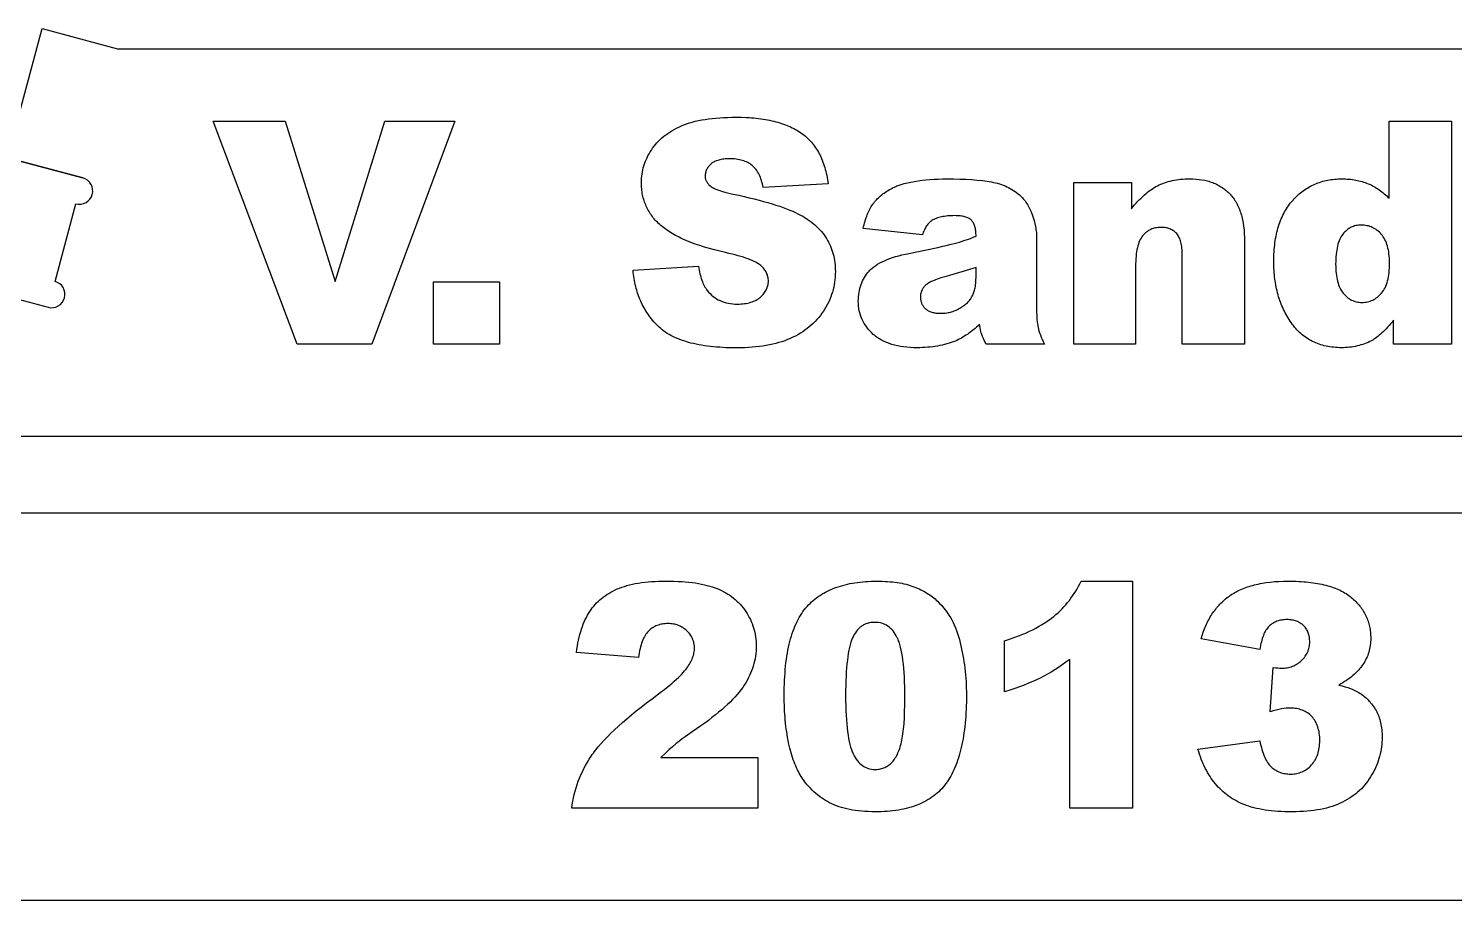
# Model space of a CAD drawing. Extents: x 6 to 1184, y 88 to 595.
# Drawn here: x 493.5 to 813.2, y 87.8 to 283.3 of the extents above; entities that cross this region are included whole.
import ezdxf

# ---------------------------------------------------------------- set-up
doc = ezdxf.new("R2010")
doc.units = 0
doc.layers.get('0').update_dxf_attribs({"linetype": 'CONTINUOUS'})

msp = doc.modelspace()

# ---------------------------------------------------------------- linework, layer by layer
for points in [[(488.76, 254.29), (505.66, 249.76), (488.76, 254.29), (496.52, 283.26), (513.42, 278.73), (977.42, 278.73), (972.51, 260.38, 1), (970.95, 254.59), (987.86, 250.06, 1), (989.41, 255.85), (995.54, 278.73), (1097.42, 278.73), (1074.13, 191.8), (954.13, 191.8), (490.13, 191.8), (473.23, 196.33), (480.99, 225.31), (497.89, 220.78, 0.414214), (501.57, 222.9, 0.414214), (499.45, 226.57), (504.11, 243.96, 0.414214), (507.78, 246.08, 0.414214), (505.66, 249.76)], [(459.9, 150.29), (476.8, 145.76), (459.9, 150.29), (467.66, 179.26), (484.57, 174.73), (948.57, 174.73), (943.65, 156.38, 1), (942.1, 150.59), (959, 146.06, 1), (960.55, 151.85), (966.68, 174.73), (1068.57, 174.73), (1045.27, 87.8), (925.27, 87.8), (461.27, 87.8), (444.37, 92.33), (452.13, 121.31), (469.04, 116.78, 0.414214), (472.71, 118.9, 0.414214), (470.59, 122.57), (475.25, 139.96, 0.414214), (478.92, 142.08, 0.414214), (476.8, 145.76)]]:
    msp.add_lwpolyline(points, format="xyb")
for points in [[(534.86, 262.53), (551.01, 262.53), (562.26, 226.55), (573.37, 262.53), (589.05, 262.53), (570.49, 212.53), (553.74, 212.53)], [(629.03, 229.07), (643.73, 229.99), (643.79, 229.55), (643.86, 229.13), (643.94, 228.71), (644.03, 228.31), (644.12, 227.92), (644.22, 227.55), (644.33, 227.19), (644.45, 226.84), (644.58, 226.5), (644.71, 226.18), (644.85, 225.88), (645, 225.58), (645.16, 225.3), (645.32, 225.03), (645.49, 224.78), (645.67, 224.54), (645.98, 224.17), (646.3, 223.83), (646.64, 223.51), (646.99, 223.21), (647.36, 222.94), (647.75, 222.69), (648.15, 222.46), (648.57, 222.26), (649, 222.08), (649.45, 221.93), (649.92, 221.8), (650.4, 221.69), (650.9, 221.61), (651.42, 221.55), (651.95, 221.51), (652.49, 221.5), (652.9, 221.51), (653.3, 221.53), (653.68, 221.56), (654.05, 221.6), (654.41, 221.65), (654.76, 221.72), (655.1, 221.8), (655.42, 221.89), (655.73, 221.99), (656.03, 222.11), (656.32, 222.24), (656.6, 222.37), (656.87, 222.53), (657.12, 222.69), (657.36, 222.87), (657.59, 223.05), (657.81, 223.25), (658.01, 223.45), (658.2, 223.65), (658.37, 223.86), (658.53, 224.07), (658.68, 224.29), (658.81, 224.51), (658.93, 224.73), (659.04, 224.96), (659.13, 225.19), (659.21, 225.42), (659.27, 225.66), (659.32, 225.9), (659.35, 226.15), (659.37, 226.4), (659.38, 226.65), (659.37, 226.89), (659.35, 227.13), (659.32, 227.37), (659.27, 227.6), (659.21, 227.83), (659.14, 228.05), (659.05, 228.27), (658.95, 228.49), (658.84, 228.71), (658.72, 228.92), (658.58, 229.13), (658.42, 229.34), (658.26, 229.54), (658.08, 229.74), (657.88, 229.94), (657.68, 230.13), (657.45, 230.32), (657.18, 230.51), (656.88, 230.7), (656.54, 230.89), (656.17, 231.07), (655.76, 231.26), (655.32, 231.44), (654.84, 231.62), (654.33, 231.8), (653.79, 231.98), (653.2, 232.16), (652.59, 232.34), (651.93, 232.51), (651.24, 232.69), (650.52, 232.86), (649.76, 233.03), (648.52, 233.32), (647.31, 233.62), (646.16, 233.94), (645.05, 234.27), (643.98, 234.6), (642.96, 234.95), (641.99, 235.32), (641.06, 235.69), (640.17, 236.08), (639.75, 236.27), (639.34, 236.47), (638.93, 236.68), (638.54, 236.88), (638.17, 237.09), (637.8, 237.3), (637.44, 237.52), (637.1, 237.73), (636.76, 237.95), (636.44, 238.18), (636.13, 238.4), (635.83, 238.63), (635.54, 238.87), (635.27, 239.1), (635, 239.34), (634.74, 239.58), (634.49, 239.83), (634.24, 240.08), (634.01, 240.33), (633.78, 240.59), (633.57, 240.86), (633.36, 241.12), (633.16, 241.39), (632.97, 241.67), (632.78, 241.95), (632.61, 242.23), (632.44, 242.52), (632.28, 242.81), (632.13, 243.11), (631.99, 243.41), (631.86, 243.71), (631.74, 244.02), (631.62, 244.33), (631.52, 244.65), (631.42, 244.97), (631.33, 245.29), (631.25, 245.62), (631.18, 245.95), (631.11, 246.29), (631.06, 246.63), (631.01, 246.97), (630.97, 247.32), (630.94, 247.67), (630.92, 248.03), (630.91, 248.39), (630.9, 248.75), (630.91, 249.23), (630.94, 249.71), (630.98, 250.18), (631.04, 250.65), (631.12, 251.12), (631.22, 251.58), (631.33, 252.04), (631.46, 252.5), (631.61, 252.95), (631.77, 253.4), (631.96, 253.85), (632.16, 254.29), (632.38, 254.73), (632.61, 255.17), (632.87, 255.6), (633.14, 256.03), (633.42, 256.46), (633.73, 256.87), (634.05, 257.27), (634.39, 257.66), (634.75, 258.03), (635.13, 258.4), (635.52, 258.75), (635.93, 259.1), (636.36, 259.43), (636.81, 259.75), (637.27, 260.05), (637.75, 260.35), (638.25, 260.64), (638.77, 260.91), (639.3, 261.17), (639.86, 261.42), (640.43, 261.66), (641.03, 261.88), (641.65, 262.09), (642.31, 262.28), (642.98, 262.46), (643.69, 262.62), (644.42, 262.76), (645.17, 262.89), (645.95, 263.01), (646.76, 263.11), (647.59, 263.19), (648.45, 263.26), (649.34, 263.32), (650.25, 263.35), (651.19, 263.38), (652.15, 263.38), (653.33, 263.37), (654.48, 263.33), (655.03, 263.3), (655.58, 263.26), (656.13, 263.21), (656.66, 263.16), (657.18, 263.1), (657.7, 263.04), (658.2, 262.96), (658.7, 262.88), (659.19, 262.8), (659.66, 262.7), (660.14, 262.6), (660.6, 262.49), (661.05, 262.38), (661.49, 262.26), (661.93, 262.13), (662.35, 261.99), (662.77, 261.85), (663.18, 261.7), (663.58, 261.54), (663.97, 261.38), (664.35, 261.21), (664.72, 261.03), (665.08, 260.85), (665.44, 260.66), (665.78, 260.46), (666.12, 260.25), (666.45, 260.04), (666.77, 259.82), (667.08, 259.59), (667.38, 259.36), (667.67, 259.11), (667.96, 258.86), (668.24, 258.6), (668.51, 258.34), (668.77, 258.06), (669.03, 257.77), (669.27, 257.48), (669.51, 257.18), (669.74, 256.87), (669.97, 256.55), (670.18, 256.23), (670.39, 255.9), (670.59, 255.55), (670.78, 255.2), (670.96, 254.84), (671.14, 254.48), (671.3, 254.1), (671.46, 253.72), (671.61, 253.33), (671.76, 252.93), (671.89, 252.52), (672.02, 252.1), (672.14, 251.68), (672.25, 251.25), (672.35, 250.81), (672.45, 250.36), (672.54, 249.9), (672.62, 249.44), (672.69, 248.96), (672.75, 248.48), (658.19, 247.63), (658.11, 248.04), (658.02, 248.44), (657.93, 248.83), (657.82, 249.2), (657.7, 249.56), (657.57, 249.9), (657.44, 250.23), (657.29, 250.54), (657.13, 250.84), (656.96, 251.13), (656.79, 251.4), (656.6, 251.66), (656.4, 251.9), (656.19, 252.13), (655.98, 252.34), (655.75, 252.54), (655.51, 252.72), (655.26, 252.9), (655, 253.06), (654.73, 253.21), (654.45, 253.35), (654.16, 253.47), (653.85, 253.59), (653.54, 253.69), (653.21, 253.78), (652.87, 253.86), (652.52, 253.92), (652.16, 253.98), (651.79, 254.02), (651.41, 254.05), (651.02, 254.07), (650.62, 254.07), (650.28, 254.07), (649.96, 254.06), (649.65, 254.03), (649.35, 254), (649.06, 253.96), (648.78, 253.91), (648.51, 253.85), (648.25, 253.79), (648.01, 253.71), (647.77, 253.63), (647.54, 253.53), (647.32, 253.43), (647.12, 253.32), (646.92, 253.2), (646.73, 253.07), (646.56, 252.93), (646.39, 252.79), (646.24, 252.64), (646.09, 252.48), (645.96, 252.33), (645.84, 252.17), (645.73, 252), (645.62, 251.84), (645.53, 251.66), (645.45, 251.49), (645.38, 251.31), (645.33, 251.13), (645.28, 250.94), (645.24, 250.75), (645.21, 250.55), (645.2, 250.35), (645.19, 250.15), (645.2, 250), (645.21, 249.86), (645.23, 249.71), (645.26, 249.57), (645.3, 249.43), (645.35, 249.29), (645.41, 249.15), (645.47, 249.02), (645.55, 248.88), (645.63, 248.75), (645.72, 248.62), (645.83, 248.49), (645.94, 248.37), (646.05, 248.24), (646.32, 248), (646.47, 247.88), (646.64, 247.76), (646.83, 247.64), (647.05, 247.52), (647.29, 247.4), (647.56, 247.28), (647.85, 247.16), (648.16, 247.05), (648.5, 246.93), (648.86, 246.82), (649.64, 246.6), (650.53, 246.38), (651.5, 246.16), (652.75, 245.89), (653.95, 245.61), (655.1, 245.34), (656.21, 245.07), (657.27, 244.79), (658.29, 244.52), (659.27, 244.24), (660.2, 243.96), (661.08, 243.69), (661.92, 243.41), (662.71, 243.13), (663.46, 242.86), (664.17, 242.58), (664.83, 242.3), (665.44, 242.02), (666.01, 241.74), (666.55, 241.46), (667.07, 241.17), (667.57, 240.87), (668.06, 240.56), (668.52, 240.24), (668.97, 239.92), (669.39, 239.58), (669.8, 239.24), (670.19, 238.89), (670.56, 238.53), (670.91, 238.16), (671.25, 237.79), (671.56, 237.4), (671.86, 237.01), (672.13, 236.61), (672.39, 236.2), (672.63, 235.78), (672.86, 235.36), (673.07, 234.93), (673.27, 234.5), (673.44, 234.06), (673.61, 233.61), (673.76, 233.16), (673.89, 232.7), (674.01, 232.23), (674.11, 231.76), (674.19, 231.28), (674.26, 230.8), (674.32, 230.31), (674.36, 229.81), (674.38, 229.31), (674.39, 228.8), (674.38, 228.2), (674.35, 227.61), (674.29, 227.02), (674.22, 226.44), (674.13, 225.87), (674.01, 225.3), (673.88, 224.74), (673.72, 224.18), (673.55, 223.63), (673.35, 223.08), (673.13, 222.54), (672.89, 222.01), (672.63, 221.48), (672.35, 220.96), (672.05, 220.44), (671.73, 219.93), (671.39, 219.43), (671.03, 218.95), (670.66, 218.48), (670.27, 218.03), (669.86, 217.59), (669.44, 217.16), (669, 216.76), (668.54, 216.36), (668.07, 215.99), (667.58, 215.63), (667.07, 215.28), (666.55, 214.95), (666.01, 214.63), (665.45, 214.33), (664.88, 214.05), (664.29, 213.78), (663.69, 213.52), (663.06, 213.28), (662.41, 213.06), (661.75, 212.86), (661.07, 212.67), (660.36, 212.5), (659.64, 212.34), (658.9, 212.2), (658.13, 212.08), (657.35, 211.97), (656.55, 211.88), (655.73, 211.81), (654.89, 211.75), (654.03, 211.71), (653.15, 211.69), (652.25, 211.68), (651.46, 211.68), (650.69, 211.7), (649.93, 211.72), (649.19, 211.76), (648.46, 211.8), (647.75, 211.85), (647.05, 211.91), (646.37, 211.99), (645.7, 212.07), (645.05, 212.16), (644.41, 212.26), (643.79, 212.37), (643.18, 212.49), (642.59, 212.62), (642.02, 212.76), (641.46, 212.91), (640.91, 213.07), (640.38, 213.23), (639.87, 213.41), (639.37, 213.6), (638.89, 213.79), (638.42, 214), (637.97, 214.22), (637.53, 214.44), (637.11, 214.68), (636.7, 214.92), (636.31, 215.18), (635.94, 215.44), (635.58, 215.71), (635.23, 216), (634.9, 216.29), (634.59, 216.59), (634.28, 216.9), (633.99, 217.21), (633.7, 217.53), (633.42, 217.86), (633.16, 218.19), (632.89, 218.53), (632.64, 218.87), (632.4, 219.21), (632.16, 219.56), (631.93, 219.92), (631.71, 220.28), (631.5, 220.65), (631.3, 221.02), (631.1, 221.4), (630.92, 221.78), (630.74, 222.17), (630.57, 222.56), (630.41, 222.96), (630.26, 223.36), (630.11, 223.77), (629.98, 224.18), (629.85, 224.6), (629.73, 225.02), (629.62, 225.45), (629.51, 225.89), (629.42, 226.33), (629.33, 226.77), (629.26, 227.22), (629.19, 227.68), (629.12, 228.14), (629.07, 228.6)], [(812.55, 262.53), (812.55, 212.53), (799.56, 212.53), (799.56, 217.89), (799.22, 217.47), (798.88, 217.07), (798.55, 216.69), (798.22, 216.32), (797.9, 215.97), (797.58, 215.64), (797.26, 215.33), (796.95, 215.03), (796.64, 214.75), (796.33, 214.49), (796.03, 214.24), (795.73, 214.02), (795.44, 213.81), (795.15, 213.62), (794.86, 213.44), (794.58, 213.28), (794.2, 213.09), (793.82, 212.91), (793.43, 212.75), (793.04, 212.6), (792.64, 212.45), (792.23, 212.33), (791.82, 212.21), (791.41, 212.11), (790.99, 212.01), (790.56, 211.93), (790.13, 211.87), (789.69, 211.81), (789.25, 211.77), (788.8, 211.74), (788.35, 211.72), (787.89, 211.71), (787.43, 211.72), (786.98, 211.74), (786.54, 211.76), (786.1, 211.8), (785.67, 211.85), (785.24, 211.91), (784.82, 211.98), (784.41, 212.06), (784.01, 212.16), (783.61, 212.26), (783.22, 212.38), (782.83, 212.5), (782.46, 212.64), (782.09, 212.79), (781.72, 212.95), (781.37, 213.12), (781.02, 213.3), (780.67, 213.49), (780.34, 213.7), (780.01, 213.91), (779.69, 214.14), (779.37, 214.37), (779.06, 214.62), (778.76, 214.88), (778.46, 215.15), (778.18, 215.43), (777.89, 215.72), (777.62, 216.02), (777.35, 216.33), (777.09, 216.66), (776.84, 216.99), (776.59, 217.34), (776.35, 217.69), (776.11, 218.05), (775.89, 218.42), (775.67, 218.79), (775.46, 219.16), (775.26, 219.54), (775.07, 219.92), (774.88, 220.31), (774.7, 220.7), (774.53, 221.09), (774.36, 221.5), (774.21, 221.9), (774.06, 222.31), (773.92, 222.73), (773.78, 223.15), (773.66, 223.57), (773.54, 224), (773.43, 224.44), (773.33, 224.88), (773.23, 225.32), (773.14, 225.77), (773.06, 226.22), (772.99, 226.68), (772.93, 227.14), (772.87, 227.61), (772.82, 228.08), (772.78, 228.56), (772.74, 229.04), (772.72, 229.53), (772.7, 230.02), (772.69, 230.52), (772.68, 231.02), (772.69, 231.58), (772.7, 232.13), (772.72, 232.67), (772.75, 233.2), (772.79, 233.73), (772.83, 234.25), (772.89, 234.75), (772.95, 235.25), (773.02, 235.75), (773.1, 236.23), (773.19, 236.71), (773.29, 237.18), (773.39, 237.64), (773.51, 238.09), (773.63, 238.53), (773.76, 238.96), (773.9, 239.39), (774.05, 239.81), (774.2, 240.22), (774.37, 240.62), (774.54, 241.01), (774.72, 241.4), (774.91, 241.78), (775.11, 242.14), (775.32, 242.5), (775.53, 242.86), (775.75, 243.2), (775.99, 243.54), (776.23, 243.86), (776.47, 244.18), (776.73, 244.49), (777, 244.8), (777.27, 245.09), (777.55, 245.37), (777.83, 245.65), (778.11, 245.92), (778.4, 246.17), (778.7, 246.42), (779, 246.66), (779.3, 246.89), (779.61, 247.1), (779.92, 247.31), (780.24, 247.51), (780.56, 247.71), (780.89, 247.89), (781.22, 248.06), (781.56, 248.22), (781.9, 248.38), (782.24, 248.52), (782.59, 248.66), (782.94, 248.78), (783.3, 248.9), (783.67, 249.01), (784.03, 249.1), (784.41, 249.19), (784.78, 249.27), (785.16, 249.34), (785.55, 249.4), (785.94, 249.45), (786.34, 249.5), (786.74, 249.53), (787.14, 249.55), (787.55, 249.57), (787.96, 249.57), (788.36, 249.57), (788.76, 249.55), (789.16, 249.53), (789.55, 249.5), (789.93, 249.46), (790.31, 249.42), (790.68, 249.36), (791.05, 249.3), (791.42, 249.23), (791.78, 249.14), (792.14, 249.06), (792.49, 248.96), (792.83, 248.85), (793.18, 248.74), (793.51, 248.61), (793.85, 248.48), (794.17, 248.34), (794.5, 248.19), (794.82, 248.03), (795.13, 247.87), (795.44, 247.69), (795.74, 247.51), (796.04, 247.32), (796.34, 247.12), (796.63, 246.91), (796.92, 246.69), (797.2, 246.46), (797.47, 246.23), (797.75, 245.99), (798.01, 245.73), (798.28, 245.47), (798.54, 245.21), (798.54, 262.53)], [(693.9, 237.02), (680.63, 238.42), (680.73, 238.85), (680.83, 239.26), (680.93, 239.67), (681.05, 240.07), (681.16, 240.45), (681.29, 240.82), (681.41, 241.18), (681.55, 241.53), (681.68, 241.86), (681.83, 242.19), (681.98, 242.5), (682.13, 242.8), (682.29, 243.09), (682.45, 243.37), (682.62, 243.64), (682.8, 243.89), (682.98, 244.14), (683.17, 244.38), (683.37, 244.62), (683.58, 244.86), (683.8, 245.09), (684.03, 245.31), (684.27, 245.54), (684.52, 245.76), (684.78, 245.97), (685.05, 246.18), (685.33, 246.39), (685.62, 246.59), (685.92, 246.79), (686.23, 246.98), (686.54, 247.17), (686.87, 247.35), (687.12, 247.48), (687.37, 247.61), (687.64, 247.73), (687.92, 247.85), (688.2, 247.97), (688.5, 248.08), (689.14, 248.29), (689.82, 248.49), (690.54, 248.67), (691.31, 248.84), (692.12, 248.99), (692.97, 249.13), (693.83, 249.25), (694.71, 249.34), (695.6, 249.43), (696.51, 249.49), (697.44, 249.53), (698.39, 249.56), (699.35, 249.57), (700.88, 249.56), (702.32, 249.53), (703.69, 249.47), (704.98, 249.4), (706.2, 249.3), (707.33, 249.18), (707.88, 249.11), (708.4, 249.04), (708.9, 248.96), (709.38, 248.87), (709.85, 248.78), (710.31, 248.67), (710.76, 248.56), (711.2, 248.43), (711.62, 248.29), (712.04, 248.13), (712.45, 247.97), (712.85, 247.79), (713.24, 247.61), (713.62, 247.41), (713.99, 247.19), (714.35, 246.97), (714.7, 246.73), (715.04, 246.49), (715.37, 246.23), (715.69, 245.96), (715.91, 245.76), (716.12, 245.55), (716.33, 245.34), (716.53, 245.11), (716.73, 244.87), (716.92, 244.62), (717.1, 244.37), (717.28, 244.1), (717.45, 243.82), (717.61, 243.54), (717.77, 243.24), (717.93, 242.93), (718.08, 242.62), (718.22, 242.29), (718.36, 241.95), (718.49, 241.61), (718.73, 240.91), (718.94, 240.22), (719.11, 239.53), (719.25, 238.86), (719.31, 238.52), (719.37, 238.19), (719.41, 237.86), (719.45, 237.53), (719.47, 237.2), (719.49, 236.88), (719.51, 236.56), (719.51, 236.24), (719.51, 220.24), (719.52, 219.62), (719.53, 219.03), (719.56, 218.48), (719.59, 217.96), (719.64, 217.48), (719.69, 217.03), (719.76, 216.61), (719.83, 216.23), (719.93, 215.86), (720.04, 215.46), (720.19, 215.03), (720.35, 214.58), (720.54, 214.11), (720.75, 213.61), (720.99, 213.08), (721.25, 212.53), (708.22, 212.53), (707.86, 213.19), (707.57, 213.76), (707.35, 214.26), (707.27, 214.47), (707.2, 214.66), (707.08, 215.08), (706.96, 215.61), (706.84, 216.23), (706.72, 216.97), (706.38, 216.64), (706.04, 216.33), (705.7, 216.03), (705.36, 215.75), (705.02, 215.47), (704.68, 215.21), (704.34, 214.95), (704, 214.71), (703.66, 214.49), (703.32, 214.27), (702.99, 214.06), (702.65, 213.87), (702.31, 213.69), (701.97, 213.52), (701.63, 213.36), (701.3, 213.21), (700.83, 213.03), (700.36, 212.86), (699.87, 212.7), (699.38, 212.56), (698.88, 212.42), (698.37, 212.3), (697.85, 212.19), (697.32, 212.09), (696.78, 212), (696.23, 211.92), (695.67, 211.86), (695.1, 211.81), (694.52, 211.77), (693.94, 211.74), (693.34, 211.72), (692.74, 211.71), (691.94, 211.72), (691.17, 211.76), (690.42, 211.82), (689.69, 211.9), (688.99, 212.01), (688.32, 212.14), (687.66, 212.29), (687.04, 212.46), (686.43, 212.66), (686.14, 212.77), (685.86, 212.89), (685.58, 213.01), (685.3, 213.13), (685.03, 213.26), (684.77, 213.4), (684.52, 213.54), (684.27, 213.69), (684.02, 213.85), (683.79, 214.01), (683.55, 214.18), (683.33, 214.35), (683.11, 214.53), (682.9, 214.71), (682.49, 215.1), (682.11, 215.49), (681.76, 215.89), (681.43, 216.3), (681.13, 216.73), (680.85, 217.16), (680.6, 217.61), (680.38, 218.07), (680.18, 218.53), (680.01, 219.01), (679.87, 219.5), (679.75, 220), (679.66, 220.51), (679.59, 221.04), (679.55, 221.57), (679.54, 222.12), (679.55, 222.63), (679.58, 223.12), (679.62, 223.61), (679.69, 224.09), (679.77, 224.55), (679.88, 225), (680, 225.45), (680.14, 225.88), (680.3, 226.29), (680.48, 226.7), (680.68, 227.1), (680.9, 227.48), (681.14, 227.85), (681.39, 228.21), (681.67, 228.56), (681.96, 228.9), (682.11, 229.07), (682.28, 229.23), (682.63, 229.55), (683.01, 229.85), (683.43, 230.15), (683.87, 230.43), (684.35, 230.71), (684.86, 230.97), (685.4, 231.22), (685.98, 231.46), (686.59, 231.7), (687.22, 231.92), (687.89, 232.13), (688.6, 232.33), (689.33, 232.51), (690.1, 232.69), (690.9, 232.86), (694.46, 233.58), (697.33, 234.19), (698.51, 234.45), (699.52, 234.68), (700.36, 234.89), (701.03, 235.06), (701.61, 235.22), (702.2, 235.4), (702.8, 235.59), (703.41, 235.79), (704.03, 236), (704.66, 236.23), (705.29, 236.46), (705.94, 236.71), (705.93, 237.03), (705.92, 237.33), (705.9, 237.62), (705.87, 237.9), (705.83, 238.16), (705.79, 238.42), (705.73, 238.66), (705.67, 238.89), (705.6, 239.11), (705.52, 239.31), (705.44, 239.5), (705.34, 239.69), (705.24, 239.86), (705.13, 240.01), (705.01, 240.16), (704.88, 240.29), (704.74, 240.42), (704.59, 240.53), (704.43, 240.64), (704.25, 240.74), (704.06, 240.83), (703.86, 240.92), (703.65, 240.99), (703.42, 241.06), (703.18, 241.12), (702.93, 241.17), (702.67, 241.22), (702.39, 241.25), (702.1, 241.28), (701.8, 241.3), (701.49, 241.31), (701.16, 241.32), (700.74, 241.31), (700.34, 241.3), (699.94, 241.28), (699.56, 241.25), (699.2, 241.21), (698.84, 241.16), (698.5, 241.11), (698.18, 241.04), (697.86, 240.97), (697.56, 240.89), (697.28, 240.8), (697, 240.7), (696.74, 240.6), (696.5, 240.48), (696.27, 240.36), (696.05, 240.23), (695.88, 240.11), (695.72, 239.99), (695.56, 239.85), (695.41, 239.71), (695.26, 239.55), (695.12, 239.38), (694.98, 239.19), (694.84, 239), (694.71, 238.79), (694.58, 238.57), (694.46, 238.34), (694.34, 238.1), (694.22, 237.85), (694.11, 237.58), (694, 237.31)], [(727.83, 248.75), (740.76, 248.75), (740.76, 242.85), (741.12, 243.3), (741.48, 243.72), (741.85, 244.14), (742.21, 244.53), (742.58, 244.91), (742.94, 245.27), (743.31, 245.62), (743.68, 245.95), (744.04, 246.27), (744.41, 246.57), (744.78, 246.85), (745.15, 247.11), (745.52, 247.36), (745.88, 247.6), (746.25, 247.82), (746.63, 248.02), (747, 248.21), (747.39, 248.38), (747.78, 248.55), (748.19, 248.7), (748.61, 248.84), (749.03, 248.96), (749.47, 249.08), (749.92, 249.18), (750.37, 249.27), (750.84, 249.35), (751.32, 249.42), (751.81, 249.47), (752.3, 249.52), (752.81, 249.55), (753.33, 249.57), (753.86, 249.57), (754.57, 249.56), (755.26, 249.52), (755.93, 249.45), (756.58, 249.36), (757.21, 249.24), (757.52, 249.17), (757.83, 249.09), (758.13, 249.01), (758.42, 248.92), (758.71, 248.82), (758.99, 248.71), (759.27, 248.6), (759.55, 248.49), (759.82, 248.36), (760.08, 248.23), (760.34, 248.09), (760.6, 247.95), (760.85, 247.8), (761.09, 247.64), (761.33, 247.48), (761.57, 247.31), (761.8, 247.13), (762.02, 246.95), (762.24, 246.76), (762.46, 246.56), (762.67, 246.35), (762.88, 246.14), (763.08, 245.93), (763.27, 245.7), (763.46, 245.47), (763.64, 245.23), (763.82, 244.98), (763.98, 244.73), (764.15, 244.47), (764.3, 244.2), (764.45, 243.92), (764.59, 243.64), (764.73, 243.35), (764.86, 243.05), (764.99, 242.74), (765.1, 242.43), (765.21, 242.11), (765.32, 241.78), (765.42, 241.45), (765.51, 241.11), (765.6, 240.76), (765.68, 240.4), (765.75, 240.04), (765.82, 239.67), (765.93, 238.9), (766.02, 238.11), (766.08, 237.29), (766.12, 236.43), (766.13, 235.55), (766.13, 212.53), (752.18, 212.53), (752.18, 232.45), (752.18, 232.87), (752.16, 233.27), (752.14, 233.66), (752.11, 234.03), (752.06, 234.39), (752.01, 234.73), (751.94, 235.05), (751.87, 235.36), (751.79, 235.66), (751.69, 235.93), (751.59, 236.2), (751.47, 236.44), (751.35, 236.67), (751.22, 236.89), (751.08, 237.09), (750.92, 237.28), (750.76, 237.45), (750.59, 237.61), (750.41, 237.76), (750.23, 237.9), (750.03, 238.02), (749.83, 238.14), (749.62, 238.24), (749.41, 238.34), (749.18, 238.42), (748.95, 238.49), (748.7, 238.55), (748.45, 238.6), (748.2, 238.64), (747.93, 238.67), (747.66, 238.69), (747.38, 238.69), (747.06, 238.68), (746.76, 238.66), (746.46, 238.62), (746.17, 238.57), (745.89, 238.5), (745.62, 238.42), (745.35, 238.33), (745.09, 238.21), (744.84, 238.09), (744.59, 237.95), (744.36, 237.79), (744.13, 237.62), (743.9, 237.43), (743.69, 237.23), (743.48, 237.01), (743.28, 236.78), (743.09, 236.53), (742.92, 236.26), (742.75, 235.96), (742.6, 235.64), (742.46, 235.29), (742.33, 234.92), (742.21, 234.53), (742.11, 234.11), (742.01, 233.67), (741.93, 233.21), (741.87, 232.72), (741.81, 232.21), (741.77, 231.67), (741.74, 231.11), (741.72, 230.53), (741.71, 229.93), (741.71, 212.53), (727.83, 212.53)], [(798.64, 230.74), (798.63, 231.27), (798.61, 231.78), (798.57, 232.27), (798.52, 232.74), (798.46, 233.2), (798.38, 233.64), (798.29, 234.06), (798.19, 234.47), (798.07, 234.86), (797.93, 235.23), (797.78, 235.58), (797.62, 235.92), (797.44, 236.24), (797.25, 236.55), (797.05, 236.83), (796.83, 237.11), (796.6, 237.36), (796.36, 237.6), (796.12, 237.82), (795.87, 238.02), (795.61, 238.21), (795.34, 238.38), (795.07, 238.54), (794.78, 238.68), (794.49, 238.8), (794.2, 238.91), (793.89, 239), (793.58, 239.07), (793.26, 239.13), (792.94, 239.17), (792.6, 239.19), (792.26, 239.2), (791.96, 239.19), (791.67, 239.17), (791.38, 239.13), (791.1, 239.08), (790.82, 239.01), (790.55, 238.92), (790.29, 238.82), (790.03, 238.7), (789.78, 238.57), (789.54, 238.42), (789.3, 238.25), (789.07, 238.07), (788.84, 237.87), (788.62, 237.66), (788.41, 237.43), (788.2, 237.19), (788, 236.93), (787.82, 236.64), (787.64, 236.34), (787.48, 236.01), (787.34, 235.67), (787.2, 235.3), (787.08, 234.91), (786.97, 234.5), (786.88, 234.06), (786.79, 233.61), (786.72, 233.13), (786.67, 232.64), (786.62, 232.12), (786.59, 231.58), (786.57, 231.02), (786.56, 230.44), (786.57, 229.89), (786.59, 229.37), (786.62, 228.86), (786.67, 228.37), (786.73, 227.9), (786.8, 227.45), (786.89, 227.01), (786.99, 226.6), (787.1, 226.2), (787.22, 225.82), (787.36, 225.46), (787.51, 225.12), (787.68, 224.8), (787.86, 224.49), (788.05, 224.21), (788.25, 223.94), (788.47, 223.69), (788.69, 223.46), (788.91, 223.24), (789.15, 223.04), (789.39, 222.85), (789.63, 222.68), (789.88, 222.53), (790.14, 222.39), (790.41, 222.27), (790.68, 222.17), (790.95, 222.08), (791.24, 222.01), (791.52, 221.95), (791.82, 221.91), (792.12, 221.88), (792.43, 221.88), (792.76, 221.88), (793.08, 221.91), (793.4, 221.95), (793.7, 222.01), (794.01, 222.08), (794.3, 222.17), (794.59, 222.27), (794.87, 222.4), (795.14, 222.54), (795.41, 222.69), (795.67, 222.86), (795.92, 223.05), (796.17, 223.25), (796.41, 223.47), (796.64, 223.71), (796.86, 223.96), (797.08, 224.23), (797.28, 224.52), (797.47, 224.83), (797.64, 225.16), (797.8, 225.51), (797.94, 225.89), (798.08, 226.28), (798.19, 226.69), (798.3, 227.13), (798.39, 227.58), (798.46, 228.06), (798.53, 228.56), (798.58, 229.07), (798.61, 229.61), (798.63, 230.17)], [(705.94, 229.72), (705.22, 229.47), (704.49, 229.22), (703.75, 228.99), (703.01, 228.76), (702.26, 228.54), (701.5, 228.32), (700.74, 228.11), (699.97, 227.91), (698.96, 227.63), (698.05, 227.35), (697.63, 227.21), (697.23, 227.07), (696.86, 226.94), (696.51, 226.8), (696.19, 226.66), (695.89, 226.52), (695.62, 226.38), (695.37, 226.24), (695.14, 226.11), (694.94, 225.97), (694.77, 225.83), (694.61, 225.7), (694.47, 225.55), (694.34, 225.41), (694.22, 225.26), (694.11, 225.11), (694, 224.96), (693.91, 224.81), (693.82, 224.65), (693.74, 224.49), (693.68, 224.33), (693.62, 224.17), (693.57, 224), (693.53, 223.84), (693.49, 223.67), (693.47, 223.49), (693.46, 223.32), (693.45, 223.14), (693.46, 222.94), (693.47, 222.74), (693.49, 222.55), (693.52, 222.36), (693.57, 222.17), (693.61, 221.99), (693.67, 221.82), (693.74, 221.65), (693.81, 221.49), (693.9, 221.33), (693.99, 221.17), (694.1, 221.02), (694.21, 220.87), (694.33, 220.73), (694.46, 220.59), (694.6, 220.46), (694.74, 220.34), (694.9, 220.22), (695.06, 220.11), (695.23, 220.01), (695.42, 219.91), (695.6, 219.83), (695.8, 219.75), (696.01, 219.68), (696.22, 219.62), (696.44, 219.57), (696.67, 219.52), (696.91, 219.49), (697.16, 219.46), (697.42, 219.44), (697.68, 219.43), (697.96, 219.42), (698.24, 219.43), (698.53, 219.44), (698.81, 219.46), (699.09, 219.49), (699.37, 219.53), (699.65, 219.58), (699.92, 219.64), (700.19, 219.7), (700.46, 219.78), (700.73, 219.86), (700.99, 219.95), (701.25, 220.05), (701.51, 220.16), (701.77, 220.28), (702.02, 220.41), (702.27, 220.55), (702.51, 220.69), (702.75, 220.84), (702.98, 220.99), (703.2, 221.14), (703.4, 221.3), (703.6, 221.46), (703.79, 221.63), (703.98, 221.8), (704.15, 221.97), (704.31, 222.15), (704.47, 222.33), (704.61, 222.51), (704.75, 222.7), (704.87, 222.89), (704.99, 223.09), (705.1, 223.29), (705.2, 223.5), (705.3, 223.71), (705.38, 223.93), (705.47, 224.16), (705.54, 224.4), (705.61, 224.64), (705.67, 224.9), (705.73, 225.16), (705.78, 225.42), (705.82, 225.7), (705.88, 226.27), (705.92, 226.87), (705.94, 227.5)], [(584.28, 226.45), (599.12, 226.45), (599.12, 212.53), (584.28, 212.53)], [(656.98, 108.53), (615.3, 108.53), (615.4, 109.3), (615.53, 110.06), (615.67, 110.82), (615.84, 111.57), (616.04, 112.32), (616.25, 113.06), (616.49, 113.79), (616.75, 114.52), (617.03, 115.24), (617.34, 115.96), (617.67, 116.67), (618.02, 117.38), (618.39, 118.08), (618.79, 118.77), (619.21, 119.46), (619.65, 120.14), (619.88, 120.49), (620.13, 120.83), (620.39, 121.18), (620.66, 121.54), (621.24, 122.25), (621.87, 122.99), (622.54, 123.74), (623.27, 124.5), (624.05, 125.28), (624.87, 126.08), (625.75, 126.89), (626.68, 127.71), (627.65, 128.55), (628.68, 129.41), (629.75, 130.28), (630.88, 131.17), (632.05, 132.07), (633.28, 132.99), (634.73, 134.09), (635.41, 134.61), (636.05, 135.12), (636.66, 135.61), (637.24, 136.08), (637.78, 136.54), (638.28, 136.98), (638.75, 137.4), (639.19, 137.8), (639.59, 138.19), (639.96, 138.56), (640.29, 138.92), (640.59, 139.25), (640.86, 139.57), (641.09, 139.88), (641.29, 140.17), (641.49, 140.46), (641.67, 140.75), (641.83, 141.04), (641.99, 141.32), (642.13, 141.61), (642.25, 141.89), (642.37, 142.17), (642.47, 142.45), (642.55, 142.72), (642.63, 143), (642.69, 143.27), (642.73, 143.54), (642.77, 143.81), (642.79, 144.08), (642.79, 144.34), (642.79, 144.63), (642.77, 144.9), (642.73, 145.18), (642.69, 145.44), (642.63, 145.71), (642.56, 145.96), (642.47, 146.22), (642.37, 146.46), (642.26, 146.7), (642.13, 146.94), (641.99, 147.17), (641.84, 147.4), (641.68, 147.62), (641.5, 147.83), (641.31, 148.04), (641.1, 148.25), (640.89, 148.44), (640.67, 148.63), (640.44, 148.8), (640.21, 148.96), (639.96, 149.1), (639.72, 149.24), (639.46, 149.36), (639.2, 149.46), (638.93, 149.56), (638.65, 149.64), (638.37, 149.71), (638.08, 149.77), (637.79, 149.81), (637.48, 149.84), (637.17, 149.86), (636.86, 149.87), (636.53, 149.86), (636.21, 149.84), (635.89, 149.81), (635.59, 149.76), (635.29, 149.71), (635, 149.63), (634.72, 149.55), (634.44, 149.45), (634.17, 149.34), (633.91, 149.22), (633.66, 149.08), (633.41, 148.93), (633.18, 148.77), (632.95, 148.59), (632.72, 148.4), (632.51, 148.2), (632.3, 147.98), (632.1, 147.74), (631.92, 147.48), (631.73, 147.2), (631.56, 146.9), (631.4, 146.58), (631.24, 146.25), (631.1, 145.89), (630.96, 145.51), (630.83, 145.11), (630.71, 144.69), (630.6, 144.25), (630.5, 143.79), (630.4, 143.31), (630.32, 142.82), (630.24, 142.3), (616.33, 143.42), (616.43, 144.15), (616.55, 144.85), (616.68, 145.53), (616.82, 146.19), (616.97, 146.84), (617.13, 147.46), (617.3, 148.06), (617.49, 148.65), (617.68, 149.21), (617.88, 149.75), (618.1, 150.27), (618.32, 150.77), (618.56, 151.26), (618.8, 151.72), (619.06, 152.16), (619.33, 152.58), (619.61, 152.99), (619.9, 153.38), (620.21, 153.76), (620.53, 154.13), (620.87, 154.49), (621.22, 154.83), (621.58, 155.17), (621.96, 155.49), (622.35, 155.8), (622.76, 156.09), (623.17, 156.38), (623.61, 156.65), (624.06, 156.92), (624.52, 157.16), (624.99, 157.4), (625.48, 157.63), (625.99, 157.84), (626.52, 158.04), (627.08, 158.22), (627.66, 158.4), (628.26, 158.55), (628.89, 158.7), (629.54, 158.83), (630.22, 158.95), (630.92, 159.05), (631.64, 159.14), (632.39, 159.21), (633.16, 159.27), (633.96, 159.32), (634.77, 159.36), (635.62, 159.38), (636.48, 159.38), (637.39, 159.38), (638.27, 159.36), (639.12, 159.33), (639.95, 159.28), (640.75, 159.22), (641.52, 159.15), (642.28, 159.06), (643, 158.97), (643.7, 158.86), (644.38, 158.73), (645.03, 158.59), (645.65, 158.44), (646.25, 158.28), (646.82, 158.1), (647.37, 157.92), (647.89, 157.71), (648.39, 157.5), (648.88, 157.27), (649.36, 157.02), (649.82, 156.77), (650.27, 156.49), (650.7, 156.21), (651.12, 155.91), (651.53, 155.59), (651.93, 155.27), (652.31, 154.92), (652.67, 154.57), (653.03, 154.2), (653.37, 153.82), (653.69, 153.42), (654, 153.01), (654.3, 152.58), (654.59, 152.14), (654.85, 151.7), (655.1, 151.25), (655.33, 150.8), (655.54, 150.33), (655.73, 149.87), (655.9, 149.39), (656.06, 148.91), (656.19, 148.42), (656.31, 147.93), (656.41, 147.43), (656.49, 146.92), (656.56, 146.4), (656.6, 145.88), (656.63, 145.35), (656.64, 144.82), (656.63, 144.25), (656.6, 143.68), (656.55, 143.12), (656.47, 142.56), (656.38, 142), (656.26, 141.45), (656.13, 140.9), (655.97, 140.35), (655.79, 139.81), (655.59, 139.27), (655.37, 138.73), (655.13, 138.2), (654.87, 137.66), (654.59, 137.14), (654.29, 136.61), (653.96, 136.09), (653.61, 135.57), (653.22, 135.04), (652.8, 134.5), (652.35, 133.96), (651.86, 133.41), (651.34, 132.85), (650.78, 132.29), (650.19, 131.72), (649.56, 131.15), (648.9, 130.57), (648.21, 129.98), (647.48, 129.39), (646.72, 128.79), (645.92, 128.18), (645.09, 127.57), (644.22, 126.95), (642.3, 125.61), (640.72, 124.48), (640.07, 124), (639.5, 123.58), (639.01, 123.21), (638.61, 122.89), (637.88, 122.27), (637.08, 121.55), (636.21, 120.75), (635.29, 119.85), (656.98, 119.85)], [(662.92, 133.74), (662.92, 134.62), (662.94, 135.48), (662.96, 136.33), (663, 137.17), (663.04, 137.98), (663.1, 138.78), (663.16, 139.56), (663.24, 140.33), (663.32, 141.08), (663.42, 141.81), (663.52, 142.53), (663.64, 143.22), (663.76, 143.91), (663.9, 144.57), (664.04, 145.22), (664.2, 145.85), (664.36, 146.47), (664.54, 147.07), (664.72, 147.65), (664.92, 148.21), (665.13, 148.76), (665.34, 149.29), (665.57, 149.81), (665.8, 150.31), (666.05, 150.79), (666.3, 151.25), (666.57, 151.7), (666.85, 152.13), (667.13, 152.55), (667.43, 152.94), (667.73, 153.32), (668.05, 153.69), (668.37, 154.04), (668.71, 154.38), (669.06, 154.71), (669.42, 155.02), (669.78, 155.33), (670.16, 155.62), (670.55, 155.91), (670.95, 156.18), (671.36, 156.44), (671.78, 156.69), (672.21, 156.93), (672.65, 157.16), (673.11, 157.38), (673.57, 157.58), (674.04, 157.78), (674.52, 157.96), (675.02, 158.13), (675.52, 158.29), (676.04, 158.44), (676.56, 158.58), (677.1, 158.71), (677.65, 158.83), (678.2, 158.93), (678.77, 159.03), (679.35, 159.11), (679.94, 159.18), (680.53, 159.25), (681.14, 159.3), (681.76, 159.33), (682.39, 159.36), (683.03, 159.38), (683.69, 159.38), (684.31, 159.38), (684.92, 159.36), (685.52, 159.34), (686.1, 159.31), (686.66, 159.26), (687.22, 159.21), (687.76, 159.15), (688.28, 159.07), (688.79, 158.99), (689.29, 158.9), (689.77, 158.8), (690.24, 158.68), (690.7, 158.56), (691.14, 158.43), (691.56, 158.29), (691.97, 158.14), (692.37, 157.98), (692.77, 157.82), (693.15, 157.65), (693.52, 157.47), (693.88, 157.29), (694.24, 157.1), (694.58, 156.91), (694.92, 156.71), (695.24, 156.5), (695.56, 156.29), (695.86, 156.07), (696.16, 155.85), (696.45, 155.62), (696.73, 155.39), (697, 155.15), (697.26, 154.9), (697.76, 154.4), (698.23, 153.89), (698.67, 153.37), (699.09, 152.85), (699.48, 152.33), (699.84, 151.79), (700.18, 151.25), (700.48, 150.7), (700.77, 150.14), (701.04, 149.56), (701.3, 148.95), (701.55, 148.32), (701.77, 147.67), (701.99, 146.99), (702.19, 146.29), (702.38, 145.57), (702.55, 144.87), (702.7, 144.17), (702.85, 143.46), (702.99, 142.74), (703.11, 142.03), (703.23, 141.31), (703.33, 140.59), (703.43, 139.86), (703.51, 139.13), (703.58, 138.39), (703.64, 137.65), (703.69, 136.91), (703.73, 136.17), (703.75, 135.42), (703.77, 134.66), (703.77, 133.91), (703.77, 133.06), (703.76, 132.23), (703.73, 131.42), (703.7, 130.62), (703.66, 129.83), (703.61, 129.06), (703.55, 128.3), (703.49, 127.56), (703.41, 126.83), (703.33, 126.11), (703.23, 125.41), (703.13, 124.73), (703.01, 124.05), (702.89, 123.4), (702.76, 122.75), (702.62, 122.12), (702.48, 121.51), (702.32, 120.91), (702.15, 120.32), (701.98, 119.75), (701.79, 119.19), (701.6, 118.64), (701.4, 118.12), (701.18, 117.6), (700.96, 117.1), (700.74, 116.61), (700.5, 116.14), (700.25, 115.68), (699.99, 115.24), (699.73, 114.81), (699.45, 114.39), (699.17, 113.99), (698.88, 113.6), (698.57, 113.22), (698.25, 112.86), (697.92, 112.51), (697.57, 112.17), (697.21, 111.84), (696.84, 111.53), (696.45, 111.23), (696.05, 110.94), (695.64, 110.66), (695.22, 110.4), (694.78, 110.14), (694.33, 109.9), (693.87, 109.68), (693.39, 109.46), (692.9, 109.26), (692.4, 109.07), (691.89, 108.89), (691.36, 108.72), (690.82, 108.57), (690.26, 108.42), (689.7, 108.3), (689.12, 108.18), (688.52, 108.07), (687.92, 107.98), (687.3, 107.9), (686.67, 107.83), (686.02, 107.78), (685.36, 107.73), (684.69, 107.7), (684.01, 107.69), (683.31, 107.68), (682.53, 107.69), (681.77, 107.71), (681.03, 107.75), (680.31, 107.8), (679.6, 107.88), (678.92, 107.96), (678.25, 108.06), (677.61, 108.18), (676.98, 108.32), (676.37, 108.46), (675.78, 108.63), (675.21, 108.81), (674.66, 109.01), (674.12, 109.22), (673.61, 109.45), (673.11, 109.69), (672.63, 109.95), (672.16, 110.22), (671.7, 110.51), (671.26, 110.81), (670.82, 111.13), (670.39, 111.46), (669.98, 111.81), (669.57, 112.17), (669.18, 112.55), (668.8, 112.94), (668.43, 113.34), (668.07, 113.76), (667.72, 114.2), (667.38, 114.65), (667.05, 115.11), (666.74, 115.59), (666.51, 115.94), (666.3, 116.31), (666.09, 116.7), (665.88, 117.1), (665.68, 117.52), (665.49, 117.95), (665.31, 118.4), (665.13, 118.86), (664.96, 119.34), (664.79, 119.84), (664.63, 120.35), (664.47, 120.88), (664.33, 121.42), (664.19, 121.98), (664.05, 122.56), (663.92, 123.15), (663.8, 123.75), (663.69, 124.36), (663.58, 124.98), (663.48, 125.61), (663.39, 126.24), (663.31, 126.88), (663.23, 127.53), (663.17, 128.19), (663.11, 128.86), (663.06, 129.53), (663.01, 130.21), (662.98, 130.9), (662.95, 131.6), (662.93, 132.3), (662.92, 133.02)], [(740.98, 159.38), (740.98, 108.53), (726.93, 108.53), (726.93, 141.85), (726.08, 141.22), (725.24, 140.62), (724.41, 140.05), (723.58, 139.51), (722.76, 139), (721.94, 138.52), (721.13, 138.07), (720.33, 137.66), (719.51, 137.26), (718.64, 136.87), (717.71, 136.48), (716.74, 136.09), (715.71, 135.71), (714.64, 135.33), (713.51, 134.96), (712.34, 134.59), (712.34, 145.98), (713.21, 146.27), (714.06, 146.57), (714.88, 146.87), (715.68, 147.18), (716.46, 147.5), (717.21, 147.82), (717.94, 148.16), (718.64, 148.5), (719.31, 148.84), (719.96, 149.2), (720.59, 149.56), (721.19, 149.93), (721.77, 150.3), (722.32, 150.68), (722.85, 151.07), (723.35, 151.47), (723.84, 151.88), (724.31, 152.3), (724.76, 152.73), (725.21, 153.17), (725.64, 153.62), (726.05, 154.09), (726.46, 154.56), (726.85, 155.05), (727.22, 155.55), (727.59, 156.07), (727.94, 156.59), (728.28, 157.12), (728.6, 157.67), (728.91, 158.23), (729.21, 158.8), (729.49, 159.38)], [(769.57, 144.07), (756.44, 146.42), (756.65, 147.2), (756.89, 147.95), (757.16, 148.67), (757.3, 149.03), (757.44, 149.38), (757.59, 149.72), (757.75, 150.06), (757.92, 150.39), (758.09, 150.72), (758.26, 151.04), (758.45, 151.35), (758.63, 151.66), (758.83, 151.97), (759.03, 152.26), (759.23, 152.56), (759.44, 152.84), (759.66, 153.12), (759.88, 153.4), (760.11, 153.67), (760.35, 153.93), (760.59, 154.19), (760.84, 154.44), (761.09, 154.69), (761.35, 154.93), (761.61, 155.16), (761.88, 155.39), (762.16, 155.61), (762.44, 155.83), (762.73, 156.04), (763.02, 156.25), (763.32, 156.45), (763.63, 156.64), (763.95, 156.83), (764.28, 157), (764.61, 157.18), (764.95, 157.34), (765.3, 157.5), (765.65, 157.66), (766.02, 157.8), (766.39, 157.94), (766.76, 158.08), (767.15, 158.21), (767.54, 158.33), (767.94, 158.44), (768.35, 158.55), (768.77, 158.65), (769.19, 158.74), (769.62, 158.83), (770.06, 158.91), (770.51, 158.99), (770.96, 159.06), (771.89, 159.18), (772.85, 159.27), (773.84, 159.33), (774.86, 159.37), (775.91, 159.38), (777.11, 159.37), (777.7, 159.35), (778.27, 159.33), (778.84, 159.3), (779.39, 159.26), (779.93, 159.21), (780.47, 159.16), (780.99, 159.1), (781.5, 159.03), (782, 158.95), (782.49, 158.87), (782.97, 158.78), (783.44, 158.69), (783.9, 158.58), (784.34, 158.47), (784.78, 158.35), (785.21, 158.23), (785.62, 158.1), (786.03, 157.96), (786.42, 157.81), (786.81, 157.66), (787.18, 157.5), (787.54, 157.33), (787.89, 157.16), (788.24, 156.98), (788.57, 156.79), (788.89, 156.59), (789.2, 156.39), (789.5, 156.18), (789.79, 155.96), (790.06, 155.73), (790.33, 155.5), (790.59, 155.27), (790.84, 155.03), (791.09, 154.79), (791.32, 154.55), (791.55, 154.3), (791.77, 154.05), (791.97, 153.79), (792.17, 153.53), (792.37, 153.27), (792.55, 153), (792.72, 152.73), (792.89, 152.46), (793.05, 152.18), (793.2, 151.9), (793.34, 151.62), (793.47, 151.33), (793.59, 151.04), (793.71, 150.74), (793.82, 150.44), (793.91, 150.14), (794, 149.83), (794.08, 149.52), (794.16, 149.21), (794.22, 148.89), (794.28, 148.57), (794.32, 148.24), (794.36, 147.91), (794.39, 147.58), (794.41, 147.24), (794.43, 146.9), (794.43, 146.56), (794.42, 146.16), (794.4, 145.76), (794.37, 145.37), (794.32, 144.98), (794.26, 144.6), (794.18, 144.22), (794.09, 143.84), (793.99, 143.47), (793.87, 143.11), (793.74, 142.75), (793.59, 142.4), (793.43, 142.05), (793.26, 141.7), (793.07, 141.36), (792.87, 141.02), (792.66, 140.69), (792.43, 140.37), (792.18, 140.05), (791.93, 139.73), (791.66, 139.42), (791.37, 139.12), (791.07, 138.82), (790.76, 138.52), (790.43, 138.23), (790.09, 137.94), (789.73, 137.66), (789.36, 137.39), (788.98, 137.12), (788.58, 136.85), (788.17, 136.59), (787.74, 136.34), (787.3, 136.09), (788, 135.91), (788.67, 135.72), (789.28, 135.52), (789.86, 135.31), (790.39, 135.1), (790.88, 134.88), (791.33, 134.65), (791.74, 134.42), (792.04, 134.22), (792.34, 134.02), (792.63, 133.81), (792.91, 133.59), (793.18, 133.36), (793.45, 133.13), (793.7, 132.89), (793.95, 132.64), (794.19, 132.38), (794.41, 132.12), (794.63, 131.85), (794.85, 131.57), (795.05, 131.28), (795.24, 130.99), (795.43, 130.69), (795.61, 130.38), (795.77, 130.06), (795.93, 129.73), (796.08, 129.4), (796.21, 129.06), (796.33, 128.72), (796.45, 128.36), (796.55, 128), (796.64, 127.63), (796.72, 127.25), (796.79, 126.86), (796.85, 126.47), (796.9, 126.07), (796.94, 125.66), (796.97, 125.25), (796.98, 124.82), (796.99, 124.39), (796.98, 123.85), (796.95, 123.31), (796.91, 122.77), (796.84, 122.23), (796.76, 121.7), (796.67, 121.17), (796.55, 120.64), (796.42, 120.11), (796.26, 119.59), (796.09, 119.07), (795.91, 118.56), (795.7, 118.04), (795.48, 117.53), (795.24, 117.03), (794.98, 116.52), (794.7, 116.02), (794.41, 115.52), (794.1, 115.04), (793.77, 114.58), (793.43, 114.13), (793.08, 113.69), (792.71, 113.27), (792.32, 112.86), (791.91, 112.47), (791.49, 112.09), (791.06, 111.73), (790.61, 111.38), (790.14, 111.04), (789.66, 110.72), (789.16, 110.41), (788.65, 110.12), (788.12, 109.84), (787.57, 109.58), (787, 109.34), (786.41, 109.11), (785.8, 108.9), (785.17, 108.7), (784.52, 108.52), (783.84, 108.36), (783.15, 108.22), (782.43, 108.09), (781.7, 107.98), (780.94, 107.89), (780.16, 107.81), (779.36, 107.76), (778.54, 107.71), (777.69, 107.69), (776.83, 107.68), (775.99, 107.69), (775.17, 107.7), (774.37, 107.74), (773.6, 107.78), (772.85, 107.84), (772.12, 107.9), (771.41, 107.99), (770.73, 108.08), (770.07, 108.19), (769.43, 108.31), (768.81, 108.44), (768.22, 108.58), (767.65, 108.74), (767.1, 108.91), (766.57, 109.09), (766.07, 109.28), (765.58, 109.49), (765.11, 109.71), (764.64, 109.94), (764.19, 110.18), (763.74, 110.43), (763.31, 110.69), (762.89, 110.97), (762.48, 111.26), (762.08, 111.55), (761.69, 111.87), (761.31, 112.19), (760.95, 112.52), (760.59, 112.87), (760.25, 113.22), (759.91, 113.59), (759.59, 113.97), (759.28, 114.36), (758.97, 114.77), (758.68, 115.18), (758.39, 115.61), (758.12, 116.06), (757.85, 116.51), (757.59, 116.98), (757.34, 117.45), (757.1, 117.95), (756.87, 118.45), (756.65, 118.97), (756.44, 119.49), (756.24, 120.03), (756.04, 120.59), (755.86, 121.15), (755.68, 121.73), (769.57, 123.57), (769.67, 123.06), (769.78, 122.56), (769.9, 122.09), (770.03, 121.64), (770.17, 121.2), (770.31, 120.79), (770.46, 120.39), (770.61, 120.02), (770.77, 119.67), (770.94, 119.33), (771.12, 119.02), (771.3, 118.73), (771.49, 118.46), (771.69, 118.2), (771.9, 117.97), (772.11, 117.76), (772.33, 117.56), (772.55, 117.38), (772.79, 117.21), (773.03, 117.05), (773.28, 116.9), (773.53, 116.77), (773.79, 116.65), (774.06, 116.54), (774.34, 116.45), (774.63, 116.37), (774.92, 116.3), (775.22, 116.24), (775.52, 116.19), (775.84, 116.16), (776.16, 116.14), (776.49, 116.14), (776.84, 116.15), (777.17, 116.17), (777.51, 116.21), (777.83, 116.27), (778.15, 116.34), (778.46, 116.43), (778.76, 116.53), (779.05, 116.65), (779.34, 116.78), (779.62, 116.94), (779.89, 117.1), (780.16, 117.29), (780.42, 117.49), (780.67, 117.7), (780.91, 117.94), (781.15, 118.18), (781.37, 118.44), (781.58, 118.72), (781.78, 119), (781.96, 119.29), (782.13, 119.6), (782.28, 119.91), (782.42, 120.24), (782.54, 120.57), (782.65, 120.92), (782.74, 121.27), (782.82, 121.64), (782.89, 122.02), (782.94, 122.41), (782.97, 122.81), (783, 123.22), (783, 123.64), (783, 124.07), (782.98, 124.49), (782.94, 124.89), (782.89, 125.28), (782.83, 125.66), (782.75, 126.03), (782.66, 126.38), (782.56, 126.73), (782.44, 127.06), (782.3, 127.38), (782.16, 127.68), (782, 127.98), (781.82, 128.26), (781.63, 128.53), (781.43, 128.78), (781.21, 129.03), (780.98, 129.26), (780.75, 129.48), (780.5, 129.68), (780.24, 129.87), (779.97, 130.04), (779.69, 130.19), (779.4, 130.34), (779.1, 130.46), (778.79, 130.57), (778.48, 130.67), (778.15, 130.75), (777.81, 130.82), (777.46, 130.87), (777.1, 130.91), (776.73, 130.93), (776.35, 130.94), (775.92, 130.93), (775.46, 130.89), (774.95, 130.82), (774.41, 130.73), (773.83, 130.62), (773.21, 130.48), (772.55, 130.31), (771.85, 130.12), (772.57, 140.05), (773.12, 139.97), (773.6, 139.92), (774.02, 139.89), (774.38, 139.88), (774.71, 139.88), (775.04, 139.9), (775.37, 139.94), (775.68, 139.98), (775.99, 140.05), (776.29, 140.12), (776.59, 140.21), (776.88, 140.31), (777.16, 140.43), (777.43, 140.55), (777.7, 140.7), (777.96, 140.85), (778.21, 141.02), (778.46, 141.21), (778.7, 141.4), (778.93, 141.61), (779.15, 141.83), (779.36, 142.06), (779.55, 142.29), (779.73, 142.53), (779.89, 142.77), (780.04, 143.01), (780.18, 143.26), (780.3, 143.52), (780.4, 143.78), (780.5, 144.04), (780.57, 144.31), (780.64, 144.59), (780.69, 144.87), (780.72, 145.15), (780.75, 145.45), (780.75, 145.74), (780.75, 146.02), (780.73, 146.3), (780.7, 146.57), (780.67, 146.83), (780.62, 147.08), (780.56, 147.33), (780.49, 147.56), (780.41, 147.8), (780.32, 148.02), (780.22, 148.24), (780.11, 148.45), (779.99, 148.65), (779.85, 148.85), (779.71, 149.04), (779.55, 149.22), (779.39, 149.39), (779.21, 149.56), (779.03, 149.71), (778.84, 149.85), (778.64, 149.99), (778.44, 150.11), (778.22, 150.22), (778, 150.32), (777.77, 150.41), (777.53, 150.49), (777.28, 150.56), (777.03, 150.62), (776.77, 150.67), (776.5, 150.71), (776.22, 150.73), (775.93, 150.75), (775.64, 150.76), (775.33, 150.75), (775.04, 150.73), (774.75, 150.7), (774.47, 150.66), (774.19, 150.61), (773.92, 150.55), (773.66, 150.47), (773.41, 150.38), (773.17, 150.29), (772.93, 150.18), (772.7, 150.05), (772.47, 149.92), (772.25, 149.78), (772.04, 149.62), (771.84, 149.45), (771.65, 149.27), (771.46, 149.08), (771.28, 148.87), (771.11, 148.64), (770.94, 148.39), (770.78, 148.13), (770.63, 147.84), (770.49, 147.55), (770.36, 147.23), (770.23, 146.9), (770.11, 146.54), (770, 146.18), (769.9, 145.79), (769.81, 145.39), (769.72, 144.96), (769.64, 144.53)], [(676.69, 133.7), (676.7, 132.53), (676.72, 131.41), (676.75, 130.33), (676.8, 129.31), (676.86, 128.32), (676.93, 127.39), (677.02, 126.5), (677.12, 125.67), (677.23, 124.87), (677.35, 124.13), (677.49, 123.43), (677.64, 122.78), (677.81, 122.18), (677.99, 121.62), (678.18, 121.12), (678.28, 120.88), (678.38, 120.66), (678.6, 120.23), (678.83, 119.84), (679.07, 119.47), (679.32, 119.13), (679.59, 118.81), (679.86, 118.53), (680.15, 118.27), (680.45, 118.03), (680.76, 117.83), (681.09, 117.65), (681.42, 117.5), (681.77, 117.38), (682.13, 117.28), (682.5, 117.22), (682.88, 117.17), (683.28, 117.16), (683.54, 117.17), (683.8, 117.18), (684.05, 117.21), (684.3, 117.25), (684.54, 117.31), (684.78, 117.37), (685.02, 117.44), (685.25, 117.53), (685.48, 117.63), (685.7, 117.74), (685.92, 117.86), (686.13, 118), (686.34, 118.14), (686.55, 118.3), (686.75, 118.46), (686.94, 118.64), (687.13, 118.84), (687.32, 119.04), (687.5, 119.26), (687.67, 119.49), (687.83, 119.74), (687.99, 120), (688.14, 120.27), (688.29, 120.56), (688.43, 120.86), (688.56, 121.17), (688.69, 121.5), (688.81, 121.84), (688.92, 122.19), (689.03, 122.56), (689.13, 122.94), (689.23, 123.33), (689.32, 123.75), (689.4, 124.19), (689.48, 124.66), (689.55, 125.16), (689.62, 125.69), (689.68, 126.24), (689.73, 126.82), (689.78, 127.44), (689.86, 128.74), (689.92, 130.16), (689.95, 131.69), (689.96, 133.33), (689.96, 134.55), (689.94, 135.71), (689.9, 136.83), (689.86, 137.9), (689.8, 138.91), (689.72, 139.88), (689.64, 140.79), (689.54, 141.65), (689.43, 142.46), (689.3, 143.22), (689.16, 143.93), (689.01, 144.59), (688.85, 145.2), (688.67, 145.75), (688.58, 146.01), (688.48, 146.26), (688.38, 146.49), (688.27, 146.71), (688.06, 147.13), (687.82, 147.52), (687.58, 147.88), (687.32, 148.21), (687.05, 148.52), (686.77, 148.8), (686.47, 149.06), (686.16, 149.28), (685.84, 149.49), (685.5, 149.66), (685.15, 149.81), (684.79, 149.93), (684.42, 150.02), (684.03, 150.09), (683.62, 150.13), (683.21, 150.14), (682.79, 150.13), (682.38, 150.09), (681.98, 150.02), (681.79, 149.97), (681.61, 149.92), (681.42, 149.86), (681.24, 149.8), (681.07, 149.73), (680.89, 149.65), (680.72, 149.56), (680.56, 149.47), (680.4, 149.37), (680.24, 149.27), (680.09, 149.15), (679.94, 149.04), (679.79, 148.91), (679.65, 148.78), (679.37, 148.49), (679.12, 148.17), (678.87, 147.83), (678.64, 147.46), (678.43, 147.07), (678.23, 146.65), (678.04, 146.19), (677.87, 145.68), (677.71, 145.13), (677.56, 144.53), (677.42, 143.88), (677.29, 143.19), (677.18, 142.45), (677.08, 141.66), (676.99, 140.83), (676.91, 139.95), (676.84, 139.03), (676.79, 138.05), (676.75, 137.04), (676.72, 135.97), (676.7, 134.86)]]:
    msp.add_lwpolyline(points, close=True)

doc.saveas('drawing.dxf')
